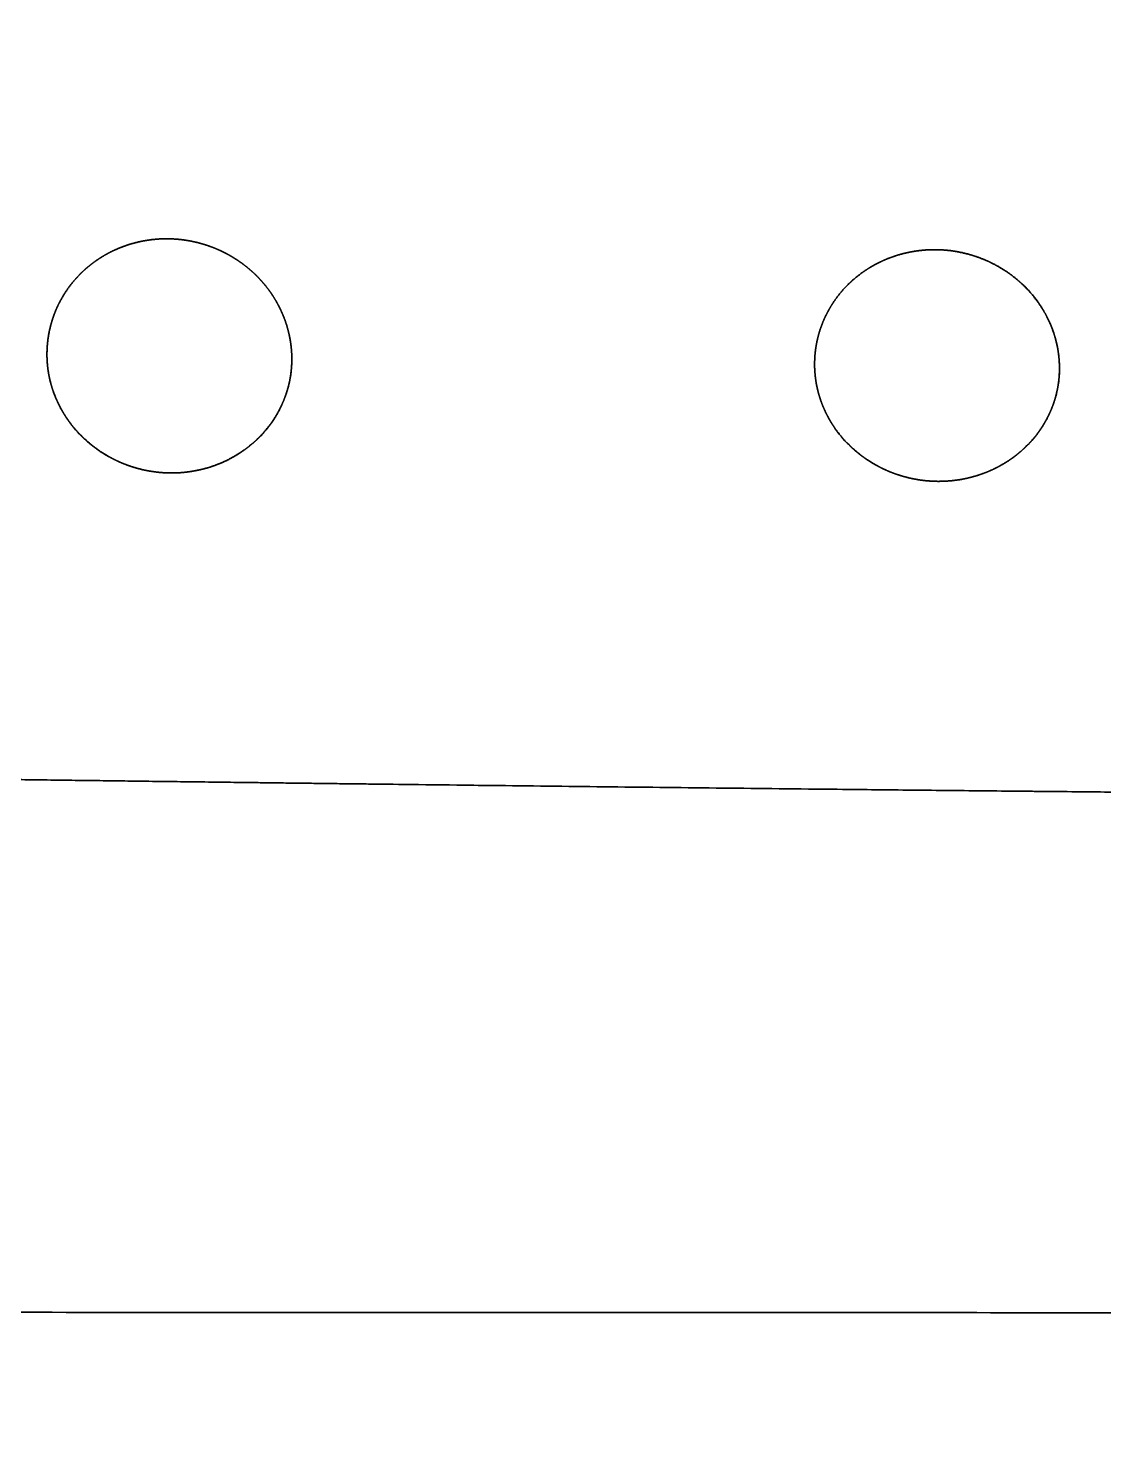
# Model space of a CAD drawing. Header units: millimetres. Extents: x 0 to 2809, y -1128 to 717.
# Drawn here: x 227.5 to 390.1, y 372.1 to 584 of the extents above; entities that cross this region are included whole.
import ezdxf

# ---------------------------------------------------------------- set-up
doc = ezdxf.new("R2010")
doc.units = ezdxf.units.MM
doc.layers.add('Blocks', color=7, linetype='Continuous')
doc.layers.add('Blocks$Inner', color=7, linetype='Continuous', lineweight=25, true_color=0x007f00)
doc.layers.add('Blocks$Outline', color=7, linetype='Continuous', lineweight=35, true_color=0xff3f3f)

# ---------------------------------------------------------------- blocks, each defined once
blk = doc.blocks.new('Balcony Lounge Bench w Arm Front')
at = {"layer": 'Blocks$Inner'}
for points, weights, knots in [([(230.4, 534.72), (230.4, 535.2), (230.42, 535.69), (230.46, 536.17), (230.49, 536.46), (230.52, 536.76), (230.56, 537.05), (230.6, 537.34), (230.64, 537.63), (230.7, 537.91), (230.92, 539.06), (231.25, 540.17), (231.69, 541.25), (231.8, 541.52), (231.92, 541.79), (232.05, 542.05), (232.17, 542.32), (232.31, 542.58), (232.45, 542.84), (232.72, 543.35), (233.03, 543.85), (233.35, 544.33), (234.01, 545.3), (234.76, 546.19), (235.6, 547.02), (236.03, 547.44), (236.47, 547.83), (236.93, 548.19), (237.39, 548.56), (237.87, 548.9), (238.37, 549.22), (238.86, 549.54), (239.37, 549.84), (239.9, 550.11), (240.43, 550.38), (240.98, 550.63), (241.54, 550.85), (242.65, 551.29), (243.8, 551.62), (244.98, 551.84), (245.57, 551.95), (246.17, 552.04), (246.77, 552.09), (247.38, 552.15), (247.98, 552.17), (248.59, 552.17)], [0.999999965932, 0.999999965929, 0.999999965924, 0.999999965915, 0.99999996591, 0.999999965904, 0.999999965897, 0.99999996589, 0.999999965882, 0.999999965873, 0.999999965836, 0.999999965782, 0.99999996571, 0.999999965691, 0.999999965672, 0.999999965652, 0.999999965631, 0.99999996561, 0.999999965587, 0.999999965542, 0.999999965493, 0.999999965439, 0.999999965332, 0.999999965208, 0.999999965067, 0.999999964996, 0.999999964922, 0.999999964845, 0.999999964767, 0.999999964687, 0.999999964603, 0.99999996452, 0.999999964433, 0.999999964344, 0.999999964254, 0.999999964161, 0.999999964067, 0.999999963879, 0.999999963685, 0.999999963488, 0.99999996339, 0.99999996329, 0.99999996319, 0.99999997546, 0.999999987729, 1], [189.656915, 189.656915, 189.656915, 189.656915, 191.165478, 191.165478, 191.165478, 192.081142, 192.081142, 192.081142, 192.991683, 192.991683, 192.991683, 196.622263, 196.622263, 196.622263, 197.535297, 197.535297, 197.535297, 198.451071, 198.451071, 198.451071, 200.268808, 200.268808, 200.268808, 203.909967, 203.909967, 203.909967, 205.736813, 205.736813, 205.736813, 207.550682, 207.550682, 207.550682, 209.368956, 209.368956, 209.368956, 211.201161, 211.201161, 211.201161, 214.838665, 214.838665, 214.838665, 216.667304, 216.667304, 216.667304, 218.499354, 218.499354, 218.499354, 218.499354]), ([(248.59, 552.17), (248.77, 552.17), (248.95, 552.16), (249.12, 552.16), (249.55, 552.14), (249.98, 552.11), (250.41, 552.07), (251.02, 552.01), (251.62, 551.92), (252.22, 551.8), (253.41, 551.57), (254.56, 551.22), (255.69, 550.77), (256.26, 550.54), (256.81, 550.29), (257.35, 550.01), (257.89, 549.73), (258.42, 549.43), (258.92, 549.1), (259.43, 548.78), (259.92, 548.43), (260.39, 548.06), (260.87, 547.69), (261.32, 547.29), (261.76, 546.88), (262.64, 546.04), (263.42, 545.14), (264.11, 544.17), (264.45, 543.69), (264.77, 543.19), (265.07, 542.67), (265.36, 542.15), (265.63, 541.62), (265.87, 541.08), (266.36, 540), (266.73, 538.89), (266.98, 537.75), (267.05, 537.46), (267.1, 537.18), (267.15, 536.89), (267.2, 536.6), (267.24, 536.31), (267.28, 536.01), (267.35, 535.43), (267.39, 534.85), (267.4, 534.27), (267.4, 534.17), (267.4, 534.07), (267.4, 533.98)], [1, 1, 1, 1, 0.999999991736, 0.999999983473, 0.99999997521, 0.999999975147, 0.999999975085, 0.999999975025, 0.999999974905, 0.999999974792, 0.999999974688, 0.999999974636, 0.999999974587, 0.99999997454, 0.999999974494, 0.99999997445, 0.99999997441, 0.99999997437, 0.999999974333, 0.9999999743, 0.999999974266, 0.999999974236, 0.999999974209, 0.999999974155, 0.999999974116, 0.999999974092, 0.99999997408, 0.999999974072, 0.999999974067, 0.999999974062, 0.999999974061, 0.999999974063, 0.999999974067, 0.999999974085, 0.999999974115, 0.999999974123, 0.999999974131, 0.99999997414, 0.999999974149, 0.999999974159, 0.99999997417, 0.999999974191, 0.999999974214, 0.99999997424, 0.999999974244, 0.999999974249, 0.999999974253], [87.789641, 87.789641, 87.789641, 87.789641, 88.569659, 88.569659, 88.569659, 90.459526, 90.459526, 90.459526, 93.124723, 93.124723, 93.124723, 98.424745, 98.424745, 98.424745, 101.093812, 101.093812, 101.093812, 103.742205, 103.742205, 103.742205, 106.383946, 106.383946, 106.383946, 109.044612, 109.044612, 109.044612, 114.348429, 114.348429, 114.348429, 116.996275, 116.996275, 116.996275, 119.661792, 119.661792, 119.661792, 124.952969, 124.952969, 124.952969, 126.280133, 126.280133, 126.280133, 127.61497, 127.61497, 127.61497, 130.268177, 130.268177, 130.268177, 130.709713, 130.709713, 130.709713, 130.709713]), ([(346.4, 533.21), (346.4, 533.7), (346.42, 534.19), (346.46, 534.68), (346.49, 534.97), (346.52, 535.26), (346.56, 535.55), (346.6, 535.83), (346.65, 536.12), (346.7, 536.4), (346.92, 537.53), (347.26, 538.63), (347.7, 539.7), (347.93, 540.23), (348.18, 540.76), (348.46, 541.27), (348.74, 541.78), (349.04, 542.28), (349.37, 542.75), (350.02, 543.71), (350.77, 544.59), (351.62, 545.41), (352.47, 546.23), (353.39, 546.96), (354.38, 547.59), (354.88, 547.91), (355.39, 548.2), (355.92, 548.47), (356.45, 548.74), (357, 548.99), (357.56, 549.21), (358.67, 549.65), (359.82, 549.97), (361, 550.19), (361.59, 550.3), (362.19, 550.39), (362.79, 550.44), (363.4, 550.5), (364.01, 550.52), (364.61, 550.52)], [0.999999881152, 0.999999881031, 0.999999880902, 0.999999880762, 0.999999880679, 0.999999880593, 0.999999880504, 0.999999880416, 0.999999880324, 0.999999880229, 0.999999879851, 0.999999879425, 0.999999878945, 0.999999878705, 0.99999987845, 0.999999878185, 0.999999877921, 0.999999877646, 0.999999877361, 0.999999876792, 0.999999876182, 0.99999987553, 0.999999874878, 0.999999874204, 0.999999873513, 0.999999873168, 0.999999872818, 0.999999872465, 0.999999872111, 0.999999871753, 0.999999871399, 0.999999870691, 0.999999869994, 0.999999869318, 0.999999868979, 0.999999868645, 0.999999868319, 0.999999912201, 0.999999956095, 1], [176.539664, 176.539664, 176.539664, 176.539664, 178.084922, 178.084922, 178.084922, 179.001424, 179.001424, 179.001424, 179.912715, 179.912715, 179.912715, 183.547699, 183.547699, 183.547699, 185.379465, 185.379465, 185.379465, 187.199229, 187.199229, 187.199229, 190.84503, 190.84503, 190.84503, 194.493345, 194.493345, 194.493345, 196.313007, 196.313007, 196.313007, 198.146227, 198.146227, 198.146227, 201.784474, 201.784474, 201.784474, 203.612968, 203.612968, 203.612968, 205.444571, 205.444571, 205.444571, 205.444571])]:
    blk.add_rational_spline(points, weights, degree=3, knots=knots, dxfattribs=at)
for points, knots in [([(364.61, 550.52), (364.77, 550.52), (364.92, 550.52), (365.08, 550.51), (365.53, 550.5), (365.98, 550.47), (367.05, 550.37), (367.65, 550.28), (369.43, 549.93), (370.59, 549.59), (372.28, 548.92), (372.84, 548.67), (373.92, 548.12), (374.44, 547.82), (375.46, 547.18), (375.95, 546.84), (376.89, 546.11), (377.35, 545.71), (378.67, 544.48), (379.44, 543.58), (380.47, 542.15), (380.79, 541.66), (381.23, 540.89), (381.37, 540.63), (381.64, 540.1), (381.77, 539.84), (382.37, 538.51), (382.74, 537.41), (383.05, 536), (383.11, 535.71), (383.21, 535.14), (383.25, 534.85), (383.35, 533.99), (383.39, 533.41), (383.4, 532.76), (383.4, 532.67), (383.4, 532.59)], [88.016302, 88.016302, 88.016302, 88.016302, 88.479925, 88.479925, 88.479925, 89.839497, 89.839497, 91.661139, 91.661139, 95.304423, 95.304423, 97.126065, 97.126065, 98.947707, 98.947707, 100.769349, 100.769349, 102.590991, 102.590991, 106.234275, 106.234275, 108.055917, 108.055917, 108.966738, 108.966738, 109.877559, 109.877559, 113.520843, 113.520843, 114.431664, 114.431664, 115.342485, 115.342485, 117.164127, 117.164127, 117.42827, 117.42827, 117.42827, 117.42827]), ([(249.31, 516.79), (248.08, 516.79), (246.86, 516.9), (245.64, 517.13), (245.04, 517.24), (244.44, 517.38), (243.85, 517.55), (243.26, 517.72), (242.67, 517.92), (242.09, 518.15), (240.95, 518.6), (239.87, 519.15), (238.84, 519.8), (238.58, 519.96), (238.33, 520.13), (238.08, 520.31), (237.83, 520.48), (237.58, 520.67), (237.34, 520.85), (236.87, 521.22), (236.41, 521.62), (235.97, 522.03), (235.1, 522.86), (234.32, 523.75), (233.64, 524.72), (233.46, 524.96), (233.3, 525.21), (233.14, 525.46), (232.98, 525.7), (232.83, 525.96), (232.68, 526.21), (232.39, 526.72), (232.13, 527.24), (231.89, 527.77), (231.66, 528.3), (231.45, 528.83), (231.27, 529.38), (231.17, 529.65), (231.09, 529.93), (231.01, 530.21), (230.94, 530.49), (230.87, 530.77), (230.8, 531.05), (230.55, 532.17), (230.42, 533.29), (230.4, 534.43), (230.4, 534.53), (230.4, 534.62), (230.4, 534.72)], [159.869581, 159.869581, 159.869581, 159.869581, 163.570365, 163.570365, 163.570365, 165.416267, 165.416267, 165.416267, 167.274708, 167.274708, 167.274708, 170.960604, 170.960604, 170.960604, 171.883527, 171.883527, 171.883527, 172.811678, 172.811678, 172.811678, 174.657171, 174.657171, 174.657171, 178.333528, 178.333528, 178.333528, 179.259261, 179.259261, 179.259261, 180.180883, 180.180883, 180.180883, 182.011919, 182.011919, 182.011919, 183.84087, 183.84087, 183.84087, 184.759883, 184.759883, 184.759883, 185.683361, 185.683361, 185.683361, 189.344879, 189.344879, 189.344879, 189.656915, 189.656915, 189.656915, 189.656915]), ([(267.4, 533.98), (267.4, 532.95), (267.3, 531.93), (267.11, 530.92), (267.06, 530.64), (267, 530.36), (266.93, 530.09), (266.86, 529.81), (266.79, 529.54), (266.71, 529.27), (266.55, 528.73), (266.36, 528.21), (266.15, 527.69), (265.93, 527.17), (265.69, 526.66), (265.43, 526.16), (265.29, 525.91), (265.15, 525.66), (265, 525.42), (264.86, 525.17), (264.7, 524.93), (264.54, 524.69), (263.9, 523.75), (263.17, 522.87), (262.34, 522.05), (261.93, 521.64), (261.49, 521.26), (261.03, 520.89), (260.8, 520.7), (260.57, 520.52), (260.33, 520.35), (260.09, 520.18), (259.85, 520.01), (259.6, 519.85), (258.61, 519.2), (257.56, 518.65), (256.45, 518.19), (255.89, 517.97), (255.31, 517.76), (254.73, 517.59), (254.15, 517.42), (253.56, 517.27), (252.96, 517.16), (251.76, 516.92), (250.55, 516.8), (249.31, 516.79)], [130.709713, 130.709713, 130.709713, 130.709713, 134.067387, 134.067387, 134.067387, 134.99085, 134.99085, 134.99085, 135.909784, 135.909784, 135.909784, 137.738185, 137.738185, 137.738185, 139.568251, 139.568251, 139.568251, 140.489266, 140.489266, 140.489266, 141.41436, 141.41436, 141.41436, 145.087871, 145.087871, 145.087871, 146.932073, 146.932073, 146.932073, 147.859618, 147.859618, 147.859618, 148.781992, 148.781992, 148.781992, 152.465944, 152.465944, 152.465944, 154.32373, 154.32373, 154.32373, 156.169183, 156.169183, 156.169183, 159.869581, 159.869581, 159.869581, 159.869581]), ([(365.27, 515.53), (364.04, 515.52), (362.81, 515.63), (361.59, 515.86), (360.98, 515.97), (360.38, 516.11), (359.79, 516.28), (359.2, 516.45), (358.61, 516.65), (358.03, 516.87), (356.89, 517.32), (355.81, 517.86), (354.78, 518.51), (354.52, 518.67), (354.27, 518.84), (354.02, 519.01), (353.77, 519.19), (353.53, 519.37), (353.29, 519.55), (352.81, 519.92), (352.35, 520.31), (351.92, 520.72), (351.05, 521.54), (350.28, 522.42), (349.6, 523.38), (349.43, 523.62), (349.26, 523.86), (349.1, 524.11), (348.94, 524.35), (348.79, 524.6), (348.65, 524.85), (348.36, 525.36), (348.1, 525.87), (347.87, 526.39), (347.63, 526.91), (347.43, 527.44), (347.25, 527.98), (347.16, 528.25), (347.08, 528.52), (347, 528.8), (346.92, 529.07), (346.86, 529.35), (346.79, 529.63), (346.55, 530.73), (346.42, 531.84), (346.4, 532.95), (346.4, 533.04), (346.4, 533.12), (346.4, 533.21)], [146.725608, 146.725608, 146.725608, 146.725608, 150.436372, 150.436372, 150.436372, 152.286772, 152.286772, 152.286772, 154.149394, 154.149394, 154.149394, 157.842816, 157.842816, 157.842816, 158.767557, 158.767557, 158.767557, 159.697468, 159.697468, 159.697468, 161.545999, 161.545999, 161.545999, 165.228918, 165.228918, 165.228918, 166.156295, 166.156295, 166.156295, 167.079314, 167.079314, 167.079314, 168.913479, 168.913479, 168.913479, 170.746098, 170.746098, 170.746098, 171.667183, 171.667183, 171.667183, 172.592545, 172.592545, 172.592545, 176.261911, 176.261911, 176.261911, 176.539664, 176.539664, 176.539664, 176.539664]), ([(383.4, 532.59), (383.4, 531.56), (383.3, 530.55), (383.11, 529.54), (383.05, 529.27), (382.99, 528.99), (382.93, 528.72), (382.86, 528.45), (382.79, 528.19), (382.71, 527.92), (382.55, 527.39), (382.36, 526.87), (382.15, 526.36), (381.93, 525.84), (381.69, 525.34), (381.42, 524.85), (381.29, 524.6), (381.15, 524.35), (381, 524.11), (380.85, 523.87), (380.7, 523.63), (380.54, 523.39), (379.9, 522.46), (379.17, 521.58), (378.34, 520.77), (377.93, 520.37), (377.49, 519.98), (377.03, 519.62), (376.8, 519.43), (376.57, 519.25), (376.33, 519.08), (376.09, 518.91), (375.84, 518.74), (375.6, 518.58), (374.6, 517.93), (373.55, 517.38), (372.43, 516.93), (371.87, 516.71), (371.29, 516.5), (370.71, 516.33), (370.13, 516.16), (369.53, 516.01), (368.93, 515.89), (367.73, 515.66), (366.51, 515.54), (365.27, 515.53)], [117.42827, 117.42827, 117.42827, 117.42827, 120.836375, 120.836375, 120.836375, 121.762802, 121.762802, 121.762802, 122.684519, 122.684519, 122.684519, 124.518914, 124.518914, 124.518914, 126.355483, 126.355483, 126.355483, 127.279923, 127.279923, 127.279923, 128.208234, 128.208234, 128.208234, 131.894635, 131.894635, 131.894635, 133.745591, 133.745591, 133.745591, 134.676404, 134.676404, 134.676404, 135.601987, 135.601987, 135.601987, 139.298696, 139.298696, 139.298696, 141.162698, 141.162698, 141.162698, 143.01406, 143.01406, 143.01406, 146.725608, 146.725608, 146.725608, 146.725608]), ([(696.01, 466.64), (690.38, 466.66), (684.75, 466.67), (667.85, 466.73), (656.59, 466.78), (622.81, 466.92), (600.29, 467.03), (532.73, 467.41), (487.69, 467.74), (397.62, 468.51), (352.6, 468.96), (285.07, 469.73), (262.57, 470.01), (228.81, 470.44), (217.56, 470.59), (200.68, 470.81), (195.06, 470.89), (189.44, 470.97)], [1081.175431, 1081.175431, 1081.175431, 1081.175431, 1098.066752, 1098.066752, 1131.849393, 1131.849393, 1199.414676, 1199.414676, 1334.545242, 1334.545242, 1469.675808, 1469.675808, 1537.241091, 1537.241091, 1571.023733, 1571.023733, 1587.915054, 1587.915054, 1587.915054, 1587.915054]), ([(712.85, 389.91), (690.62, 389.91), (668.39, 389.91), (646.16, 389.91), (640.6, 389.91), (635.04, 389.91), (629.48, 389.91), (623.92, 389.91), (618.36, 389.91), (612.8, 389.91), (601.68, 389.92), (590.56, 389.92), (579.44, 389.92), (568.32, 389.92), (557.2, 389.92), (546.08, 389.92), (534.96, 389.92), (523.84, 389.93), (512.72, 389.93), (490.47, 389.93), (468.23, 389.94), (445.98, 389.94), (423.74, 389.95), (401.5, 389.95), (379.25, 389.96), (357.01, 389.97), (334.77, 389.97), (312.53, 389.98), (301.41, 389.99), (290.29, 389.99), (279.17, 389.99), (268.05, 390), (256.93, 390), (245.81, 390.01), (234.68, 390.01), (223.56, 390.02), (212.44, 390.02), (211.05, 390.02), (209.66, 390.02), (208.27, 390.02), (207.57, 390.02), (206.88, 390.03), (206.18, 390.03), (205.83, 390.03), (205.49, 390.03), (205.14, 390.03)], [-533.846776, -533.846776, -533.846776, -533.846776, -467.157826, -467.157826, -467.157826, -450.475122, -450.475122, -450.475122, -433.793165, -433.793165, -433.793165, -400.430495, -400.430495, -400.430495, -367.067315, -367.067315, -367.067315, -333.701541, -333.701541, -333.701541, -266.965133, -266.965133, -266.965133, -200.230717, -200.230717, -200.230717, -133.504218, -133.504218, -133.504218, -100.140955, -100.140955, -100.140955, -66.775388, -66.775388, -66.775388, -33.406385, -33.406385, -33.406385, -29.234963, -29.234963, -29.234963, -27.149225, -27.149225, -27.149225, -26.10635, -26.10635, -26.10635, -26.10635])]:
    blk.add_open_spline(points, degree=3, knots=knots, dxfattribs=at)
at = {"layer": 'Blocks$Outline'}
for points, knots in [([(1274.24, 546.65), (1273.58, 600.72), (1272.92, 654.78), (1272.26, 708.84), (1272.25, 709.11), (1272.25, 709.64), (1272.24, 710.43), (1272.23, 711.19), (1272.22, 711.92), (1272.21, 712.62), (1272.21, 713.29), (1272.2, 713.92), (1272.19, 714.5), (1272.19, 715.04), (1272.18, 715.53), (1272.17, 715.97), (1272.17, 716.36), (1272.17, 716.69), (1272.16, 716.97), (1272.16, 717.18), (1272.16, 717.34), (1272.16, 717.41), (1272.15, 717.45), (1266.31, 717.47), (1260.47, 717.46), (1254.63, 717.46), (1251.62, 717.45), (1248.82, 717.46), (1245.81, 717.44), (1242.84, 717.41), (1239.84, 717.37), (1236.89, 717.29), (1225.27, 716.98), (1213.64, 716.66), (1202.01, 716.35), (1178.78, 715.74), (1155.54, 715.12), (1132.3, 714.54), (1113.22, 714.05), (1093.65, 713.57), (1073.59, 713.1), (1046.38, 712.47), (1019.73, 711.89), (993.65, 711.38), (993.33, 711.38), (993.01, 711.37), (992.69, 711.36), (972.63, 710.98), (952.46, 710.62), (932.18, 710.31), (917.29, 710.08), (902.62, 709.87), (888.16, 709.69), (874.18, 709.52), (860.58, 709.38), (847.35, 709.25), (847.2, 709.25), (847.04, 709.25), (846.89, 709.25), (823.14, 709.03), (799.18, 708.86), (775.42, 708.76), (754.62, 708.67), (733.65, 708.62), (712.85, 708.62), (692.05, 708.62), (671.08, 708.67), (650.28, 708.76), (626.52, 708.86), (602.56, 709.03), (578.81, 709.25), (578.66, 709.25), (578.5, 709.25), (578.35, 709.25), (565.12, 709.38), (551.52, 709.52), (537.54, 709.69), (523.08, 709.87), (508.4, 710.08), (493.52, 710.31), (473.24, 710.62), (453.07, 710.98), (433.01, 711.36), (432.69, 711.37), (432.37, 711.38), (432.05, 711.38), (405.96, 711.89), (379.32, 712.47), (352.11, 713.1), (332.05, 713.57), (312.48, 714.05), (293.4, 714.54), (270.15, 715.12), (246.92, 715.74), (223.69, 716.35), (212.05, 716.66), (200.43, 716.98), (188.81, 717.29), (185.86, 717.37), (182.86, 717.41), (179.89, 717.44), (176.88, 717.46), (174.08, 717.45), (171.07, 717.46), (165.23, 717.46), (159.39, 717.47), (153.55, 717.45), (153.54, 717.41), (153.54, 717.34), (153.54, 717.18), (153.54, 716.97), (153.53, 716.69), (153.53, 716.36), (153.52, 715.97), (153.52, 715.53), (153.51, 715.04), (153.51, 714.5), (153.5, 713.92), (153.49, 713.29), (153.49, 712.62), (153.48, 711.92), (153.47, 711.19), (153.46, 710.43), (153.45, 709.64), (153.45, 709.11), (153.44, 708.84), (152.78, 654.78), (152.12, 600.72), (151.46, 546.65)], [489.143587, 489.143587, 489.143587, 489.143587, 656.537879, 656.537879, 656.537879, 657.537879, 658.537879, 659.537879, 660.537879, 661.537879, 662.537879, 663.537879, 664.537879, 665.537879, 666.537879, 667.537879, 668.537879, 669.537879, 670.537879, 671.537879, 672.537879, 673.537879, 673.537879, 673.537879, 691.061653, 691.061653, 691.061653, 699.88233, 699.88233, 699.88233, 708.827927, 708.827927, 708.827927, 743.8934, 743.8934, 743.8934, 813.969277, 813.969277, 813.969277, 872.939275, 872.939275, 872.939275, 953.152706, 953.152706, 953.152706, 954.118285, 954.118285, 954.118285, 1014.774209, 1014.774209, 1014.774209, 1058.87819, 1058.87819, 1058.87819, 1099.736774, 1099.736774, 1099.736774, 1100.202371, 1100.202371, 1100.202371, 1171.701614, 1171.701614, 1171.701614, 1234.280905, 1234.280905, 1234.280905, 1296.860196, 1296.860196, 1296.860196, 1368.359439, 1368.359439, 1368.359439, 1368.825036, 1368.825036, 1368.825036, 1409.68362, 1409.68362, 1409.68362, 1453.787601, 1453.787601, 1453.787601, 1514.443526, 1514.443526, 1514.443526, 1515.409104, 1515.409104, 1515.409104, 1595.622535, 1595.622535, 1595.622535, 1654.592533, 1654.592533, 1654.592533, 1724.66841, 1724.66841, 1724.66841, 1759.733883, 1759.733883, 1759.733883, 1768.67948, 1768.67948, 1768.67948, 1777.500157, 1777.500157, 1777.500157, 1795.023931, 1795.023931, 1795.023931, 1796.023931, 1797.023931, 1798.023931, 1799.023931, 1800.023931, 1801.023931, 1802.023931, 1803.023931, 1804.023931, 1805.023931, 1806.023931, 1807.023931, 1808.023931, 1809.023931, 1810.023931, 1811.023931, 1812.023931, 1812.023931, 1812.023931, 1979.418223, 1979.418223, 1979.418223, 1979.418223]), ([(1246.63, 390.03), (1241.07, 390.03), (1235.51, 390.03), (1229.95, 390.03), (1228.56, 390.03), (1227.17, 390.03), (1225.78, 390.03), (1225.6, 390.03), (1225.43, 390.03), (1225.25, 390.03), (1225.08, 390.03), (1224.91, 390.03), (1224.73, 390.03), (1224.38, 390.03), (1224.04, 390.03), (1223.69, 390.03), (1222.99, 390.03), (1222.3, 390.03), (1221.6, 390.03), (1221.43, 390.03), (1221.26, 390.03), (1221.08, 390.03), (1220.91, 390.03), (1220.73, 390.03), (1220.56, 390.03), (1220.21, 390.03), (1219.87, 390.03), (1219.52, 390.03), (1218.82, 390.03), (1218.13, 390.02), (1217.43, 390.02), (1216.04, 390.02), (1214.65, 390.02), (1213.26, 390.02), (1202.14, 390.02), (1191.02, 390.01), (1179.89, 390.01), (1168.77, 390), (1157.65, 390), (1146.53, 389.99), (1135.41, 389.99), (1124.29, 389.99), (1113.17, 389.98), (1090.93, 389.97), (1068.69, 389.97), (1046.45, 389.96), (1024.2, 389.95), (1001.96, 389.95), (979.72, 389.94), (957.47, 389.94), (935.23, 389.93), (912.98, 389.93), (901.86, 389.93), (890.74, 389.92), (879.62, 389.92), (868.5, 389.92), (857.38, 389.92), (846.26, 389.92), (835.14, 389.92), (824.02, 389.92), (812.9, 389.91), (807.34, 389.91), (801.78, 389.91), (796.22, 389.91), (790.66, 389.91), (785.1, 389.91), (779.53, 389.91), (757.31, 389.91), (735.08, 389.91), (712.85, 389.91), (690.62, 389.91), (668.39, 389.91), (646.16, 389.91), (640.6, 389.91), (635.04, 389.91), (629.48, 389.91), (623.92, 389.91), (618.36, 389.91), (612.8, 389.91), (601.68, 389.92), (590.56, 389.92), (579.44, 389.92), (568.32, 389.92), (557.2, 389.92), (546.08, 389.92), (534.96, 389.92), (523.84, 389.93), (512.72, 389.93), (490.47, 389.93), (468.23, 389.94), (445.98, 389.94), (423.74, 389.95), (401.5, 389.95), (379.25, 389.96), (357.01, 389.97), (334.77, 389.97), (312.53, 389.98), (301.41, 389.99), (290.29, 389.99), (279.17, 389.99), (268.05, 390), (256.93, 390), (245.81, 390.01), (234.68, 390.01), (223.56, 390.02), (212.44, 390.02), (211.05, 390.02), (209.66, 390.02), (208.27, 390.02), (207.57, 390.02), (206.88, 390.03), (206.18, 390.03), (205.83, 390.03), (205.49, 390.03), (205.14, 390.03), (204.96, 390.03), (204.79, 390.03), (204.62, 390.03), (204.44, 390.03), (204.27, 390.03), (204.1, 390.03), (203.4, 390.03), (202.7, 390.03), (202.01, 390.03), (201.66, 390.03), (201.31, 390.03), (200.97, 390.03), (200.79, 390.03), (200.62, 390.03), (200.45, 390.03), (200.27, 390.03), (200.1, 390.03), (199.92, 390.03), (198.53, 390.03), (197.14, 390.03), (195.75, 390.03), (190.19, 390.03), (184.63, 390.03), (179.07, 390.03)], [-1067.6582, -1067.6582, -1067.6582, -1067.6582, -1050.972991, -1050.972991, -1050.972991, -1046.801689, -1046.801689, -1046.801689, -1046.280276, -1046.280276, -1046.280276, -1045.758808, -1045.758808, -1045.758808, -1044.715897, -1044.715897, -1044.715897, -1042.63014, -1042.63014, -1042.63014, -1042.10868, -1042.10868, -1042.10868, -1041.587203, -1041.587203, -1041.587203, -1040.544327, -1040.544327, -1040.544327, -1038.45859, -1038.45859, -1038.45859, -1034.287168, -1034.287168, -1034.287168, -1000.918164, -1000.918164, -1000.918164, -967.552598, -967.552598, -967.552598, -934.189335, -934.189335, -934.189335, -867.462836, -867.462836, -867.462836, -800.72842, -800.72842, -800.72842, -733.992012, -733.992012, -733.992012, -700.626238, -700.626238, -700.626238, -667.263057, -667.263057, -667.263057, -633.900388, -633.900388, -633.900388, -617.218431, -617.218431, -617.218431, -600.535727, -600.535727, -600.535727, -533.846776, -533.846776, -533.846776, -467.157826, -467.157826, -467.157826, -450.475122, -450.475122, -450.475122, -433.793165, -433.793165, -433.793165, -400.430495, -400.430495, -400.430495, -367.067315, -367.067315, -367.067315, -333.701541, -333.701541, -333.701541, -266.965133, -266.965133, -266.965133, -200.230717, -200.230717, -200.230717, -133.504218, -133.504218, -133.504218, -100.140955, -100.140955, -100.140955, -66.775388, -66.775388, -66.775388, -33.406385, -33.406385, -33.406385, -29.234963, -29.234963, -29.234963, -27.149225, -27.149225, -27.149225, -26.10635, -26.10635, -26.10635, -25.584873, -25.584873, -25.584873, -25.063413, -25.063413, -25.063413, -22.977656, -22.977656, -22.977656, -21.934745, -21.934745, -21.934745, -21.413277, -21.413277, -21.413277, -20.891864, -20.891864, -20.891864, -16.720562, -16.720562, -16.720562, -0.035353, -0.035353, -0.035353, -0.035353])]:
    blk.add_open_spline(points, degree=3, knots=knots, dxfattribs=at)
for points, weights, knots in [([(248.59, 552.17), (248.77, 552.17), (248.95, 552.16), (249.12, 552.16), (249.55, 552.14), (249.98, 552.11), (250.41, 552.07), (251.02, 552.01), (251.62, 551.92), (252.22, 551.8), (253.41, 551.57), (254.56, 551.22), (255.69, 550.77), (256.26, 550.54), (256.81, 550.29), (257.35, 550.01), (257.89, 549.73), (258.42, 549.43), (258.92, 549.1), (259.43, 548.78), (259.92, 548.43), (260.39, 548.06), (260.87, 547.69), (261.32, 547.29), (261.76, 546.88), (262.64, 546.04), (263.42, 545.14), (264.11, 544.17), (264.45, 543.69), (264.77, 543.19), (265.07, 542.67), (265.36, 542.15), (265.63, 541.62), (265.87, 541.08), (266.36, 540), (266.73, 538.89), (266.98, 537.75), (267.05, 537.46), (267.1, 537.18), (267.15, 536.89), (267.2, 536.6), (267.24, 536.31), (267.28, 536.01), (267.35, 535.43), (267.39, 534.85), (267.4, 534.27), (267.4, 534.17), (267.4, 534.07), (267.4, 533.98), (267.4, 532.95), (267.3, 531.93), (267.11, 530.92), (267.06, 530.64), (267, 530.36), (266.93, 530.09), (266.86, 529.81), (266.79, 529.54), (266.71, 529.27), (266.55, 528.73), (266.36, 528.21), (266.15, 527.69), (265.93, 527.17), (265.69, 526.66), (265.43, 526.16), (265.29, 525.91), (265.15, 525.66), (265, 525.42), (264.86, 525.17), (264.7, 524.93), (264.54, 524.69), (263.9, 523.75), (263.17, 522.87), (262.34, 522.05), (261.93, 521.64), (261.49, 521.26), (261.03, 520.89), (260.8, 520.7), (260.57, 520.52), (260.33, 520.35), (260.09, 520.18), (259.85, 520.01), (259.6, 519.85), (258.61, 519.2), (257.56, 518.65), (256.45, 518.19), (255.89, 517.97), (255.31, 517.76), (254.73, 517.59), (254.15, 517.42), (253.56, 517.27), (252.96, 517.16), (251.76, 516.92), (250.55, 516.8), (249.31, 516.79), (248.08, 516.79), (246.86, 516.9), (245.64, 517.13), (245.04, 517.24), (244.44, 517.38), (243.85, 517.55), (243.26, 517.72), (242.67, 517.92), (242.09, 518.15), (240.95, 518.6), (239.87, 519.15), (238.84, 519.8), (238.58, 519.96), (238.33, 520.13), (238.08, 520.31), (237.83, 520.48), (237.58, 520.67), (237.34, 520.85), (236.87, 521.22), (236.41, 521.62), (235.97, 522.03), (235.1, 522.86), (234.32, 523.75), (233.64, 524.72), (233.46, 524.96), (233.3, 525.21), (233.14, 525.46), (232.98, 525.7), (232.83, 525.96), (232.68, 526.21), (232.39, 526.72), (232.13, 527.24), (231.89, 527.77), (231.66, 528.3), (231.45, 528.83), (231.27, 529.38), (231.17, 529.65), (231.09, 529.93), (231.01, 530.21), (230.94, 530.49), (230.87, 530.77), (230.8, 531.05), (230.55, 532.17), (230.42, 533.29), (230.4, 534.43), (230.4, 534.53), (230.4, 534.62), (230.4, 534.72), (230.4, 535.2), (230.42, 535.69), (230.46, 536.17), (230.49, 536.46), (230.52, 536.76), (230.56, 537.05), (230.6, 537.34), (230.64, 537.63), (230.7, 537.91), (230.92, 539.06), (231.25, 540.17), (231.69, 541.25), (231.8, 541.52), (231.92, 541.79), (232.05, 542.05), (232.17, 542.32), (232.31, 542.58), (232.45, 542.84), (232.72, 543.35), (233.03, 543.85), (233.35, 544.33), (234.01, 545.3), (234.76, 546.19), (235.6, 547.02), (236.03, 547.44), (236.47, 547.83), (236.93, 548.19), (237.39, 548.56), (237.87, 548.9), (238.37, 549.22), (238.86, 549.54), (239.37, 549.84), (239.9, 550.11), (240.43, 550.38), (240.98, 550.63), (241.54, 550.85), (242.65, 551.29), (243.8, 551.62), (244.98, 551.84), (245.57, 551.95), (246.17, 552.04), (246.77, 552.09), (247.38, 552.15), (247.98, 552.17), (248.59, 552.17)], [0.999999991679, 0.999999991679, 0.999999991679, 0.999999991679, 0.999999983415, 0.999999975152, 0.999999966889, 0.999999966825, 0.999999966763, 0.999999966703, 0.999999966583, 0.999999966471, 0.999999966367, 0.999999966315, 0.999999966265, 0.999999966219, 0.999999966172, 0.999999966129, 0.999999966089, 0.999999966049, 0.999999966012, 0.999999965978, 0.999999965945, 0.999999965914, 0.999999965887, 0.999999965834, 0.999999965795, 0.999999965771, 0.999999965759, 0.99999996575, 0.999999965745, 0.999999965741, 0.999999965739, 0.999999965741, 0.999999965746, 0.999999965764, 0.999999965794, 0.999999965802, 0.99999996581, 0.999999965819, 0.999999965828, 0.999999965838, 0.999999965848, 0.999999965869, 0.999999965893, 0.999999965919, 0.999999965923, 0.999999965927, 0.999999965932, 0.999999965932, 0.999999965932, 0.999999965932, 0.999999965932, 0.999999965932, 0.999999965932, 0.999999965932, 0.999999965932, 0.999999965932, 0.999999965932, 0.999999965932, 0.999999965932, 0.999999965932, 0.999999965932, 0.999999965932, 0.999999965932, 0.999999965932, 0.999999965932, 0.999999965932, 0.999999965932, 0.999999965932, 0.999999965932, 0.999999965932, 0.999999965932, 0.999999965932, 0.999999965932, 0.999999965932, 0.999999965932, 0.999999965932, 0.999999965932, 0.999999965932, 0.999999965932, 0.999999965932, 0.999999965932, 0.999999965932, 0.999999965932, 0.999999965932, 0.999999965932, 0.999999965932, 0.999999965932, 0.999999965932, 0.999999965932, 0.999999965932, 0.999999965932, 0.999999965932, 0.999999965932, 0.999999965932, 0.999999965932, 0.999999965932, 0.999999965932, 0.999999965932, 0.999999965932, 0.999999965932, 0.999999965932, 0.999999965932, 0.999999965932, 0.999999965932, 0.999999965932, 0.999999965932, 0.999999965932, 0.999999965932, 0.999999965932, 0.999999965932, 0.999999965932, 0.999999965932, 0.999999965932, 0.999999965932, 0.999999965932, 0.999999965932, 0.999999965932, 0.999999965932, 0.999999965932, 0.999999965932, 0.999999965932, 0.999999965932, 0.999999965932, 0.999999965932, 0.999999965932, 0.999999965932, 0.999999965932, 0.999999965932, 0.999999965932, 0.999999965932, 0.999999965932, 0.999999965932, 0.999999965932, 0.999999965932, 0.999999965932, 0.999999965932, 0.999999965932, 0.999999965932, 0.999999965932, 0.999999965932, 0.999999965929, 0.999999965924, 0.999999965915, 0.99999996591, 0.999999965904, 0.999999965897, 0.99999996589, 0.999999965882, 0.999999965873, 0.999999965836, 0.999999965782, 0.99999996571, 0.999999965691, 0.999999965672, 0.999999965652, 0.999999965631, 0.99999996561, 0.999999965587, 0.999999965542, 0.999999965493, 0.999999965439, 0.999999965332, 0.999999965208, 0.999999965067, 0.999999964996, 0.999999964922, 0.999999964845, 0.999999964767, 0.999999964687, 0.999999964603, 0.99999996452, 0.999999964433, 0.999999964344, 0.999999964254, 0.999999964161, 0.999999964067, 0.999999963879, 0.999999963685, 0.999999963488, 0.99999996339, 0.99999996329, 0.99999996319, 0.99999997546, 0.999999987729, 1], [87.789641, 87.789641, 87.789641, 87.789641, 88.569659, 88.569659, 88.569659, 90.459526, 90.459526, 90.459526, 93.124723, 93.124723, 93.124723, 98.424745, 98.424745, 98.424745, 101.093812, 101.093812, 101.093812, 103.742205, 103.742205, 103.742205, 106.383946, 106.383946, 106.383946, 109.044612, 109.044612, 109.044612, 114.348429, 114.348429, 114.348429, 116.996275, 116.996275, 116.996275, 119.661792, 119.661792, 119.661792, 124.952969, 124.952969, 124.952969, 126.280133, 126.280133, 126.280133, 127.61497, 127.61497, 127.61497, 130.268177, 130.268177, 130.268177, 130.709713, 130.709713, 130.709713, 134.067387, 134.067387, 134.067387, 134.99085, 134.99085, 134.99085, 135.909784, 135.909784, 135.909784, 137.738185, 137.738185, 137.738185, 139.568251, 139.568251, 139.568251, 140.489266, 140.489266, 140.489266, 141.41436, 141.41436, 141.41436, 145.087871, 145.087871, 145.087871, 146.932073, 146.932073, 146.932073, 147.859618, 147.859618, 147.859618, 148.781992, 148.781992, 148.781992, 152.465944, 152.465944, 152.465944, 154.32373, 154.32373, 154.32373, 156.169183, 156.169183, 156.169183, 159.869581, 159.869581, 159.869581, 163.570365, 163.570365, 163.570365, 165.416267, 165.416267, 165.416267, 167.274708, 167.274708, 167.274708, 170.960604, 170.960604, 170.960604, 171.883527, 171.883527, 171.883527, 172.811678, 172.811678, 172.811678, 174.657171, 174.657171, 174.657171, 178.333528, 178.333528, 178.333528, 179.259261, 179.259261, 179.259261, 180.180883, 180.180883, 180.180883, 182.011919, 182.011919, 182.011919, 183.84087, 183.84087, 183.84087, 184.759883, 184.759883, 184.759883, 185.683361, 185.683361, 185.683361, 189.344879, 189.344879, 189.344879, 189.656915, 189.656915, 189.656915, 191.165478, 191.165478, 191.165478, 192.081142, 192.081142, 192.081142, 192.991683, 192.991683, 192.991683, 196.622263, 196.622263, 196.622263, 197.535297, 197.535297, 197.535297, 198.451071, 198.451071, 198.451071, 200.268808, 200.268808, 200.268808, 203.909967, 203.909967, 203.909967, 205.736813, 205.736813, 205.736813, 207.550682, 207.550682, 207.550682, 209.368956, 209.368956, 209.368956, 211.201161, 211.201161, 211.201161, 214.838665, 214.838665, 214.838665, 216.667304, 216.667304, 216.667304, 218.499354, 218.499354, 218.499354, 218.499354]), ([(364.61, 550.52), (364.77, 550.52), (364.92, 550.52), (365.08, 550.51), (365.53, 550.5), (365.98, 550.47), (367.05, 550.37), (367.65, 550.28), (369.43, 549.93), (370.59, 549.59), (372.28, 548.92), (372.84, 548.67), (373.92, 548.12), (374.44, 547.82), (375.46, 547.18), (375.95, 546.84), (376.89, 546.11), (377.35, 545.71), (378.67, 544.48), (379.44, 543.58), (380.47, 542.15), (380.79, 541.66), (381.23, 540.89), (381.37, 540.63), (381.64, 540.1), (381.77, 539.84), (382.37, 538.51), (382.74, 537.41), (383.05, 536), (383.11, 535.71), (383.21, 535.14), (383.25, 534.85), (383.35, 533.99), (383.39, 533.41), (383.4, 532.76), (383.4, 532.67), (383.4, 532.59), (383.4, 531.56), (383.3, 530.55), (383.11, 529.54), (383.05, 529.27), (382.99, 528.99), (382.93, 528.72), (382.86, 528.45), (382.79, 528.19), (382.71, 527.92), (382.55, 527.39), (382.36, 526.87), (382.15, 526.36), (381.93, 525.84), (381.69, 525.34), (381.42, 524.85), (381.29, 524.6), (381.15, 524.35), (381, 524.11), (380.85, 523.87), (380.7, 523.63), (380.54, 523.39), (379.9, 522.46), (379.17, 521.58), (378.34, 520.77), (377.93, 520.37), (377.49, 519.98), (377.03, 519.62), (376.8, 519.43), (376.57, 519.25), (376.33, 519.08), (376.09, 518.91), (375.84, 518.74), (375.6, 518.58), (374.6, 517.93), (373.55, 517.38), (372.43, 516.93), (371.87, 516.71), (371.29, 516.5), (370.71, 516.33), (370.13, 516.16), (369.53, 516.01), (368.93, 515.89), (367.73, 515.66), (366.51, 515.54), (365.27, 515.53), (364.04, 515.52), (362.81, 515.63), (361.59, 515.86), (360.98, 515.97), (360.38, 516.11), (359.79, 516.28), (359.2, 516.45), (358.61, 516.65), (358.03, 516.87), (356.89, 517.32), (355.81, 517.86), (354.78, 518.51), (354.52, 518.67), (354.27, 518.84), (354.02, 519.01), (353.77, 519.19), (353.53, 519.37), (353.29, 519.55), (352.81, 519.92), (352.35, 520.31), (351.92, 520.72), (351.05, 521.54), (350.28, 522.42), (349.6, 523.38), (349.43, 523.62), (349.26, 523.86), (349.1, 524.11), (348.94, 524.35), (348.79, 524.6), (348.65, 524.85), (348.36, 525.36), (348.1, 525.87), (347.87, 526.39), (347.63, 526.91), (347.43, 527.44), (347.25, 527.98), (347.16, 528.25), (347.08, 528.52), (347, 528.8), (346.92, 529.07), (346.86, 529.35), (346.79, 529.63), (346.55, 530.73), (346.42, 531.84), (346.4, 532.95), (346.4, 533.04), (346.4, 533.12), (346.4, 533.21), (346.4, 533.7), (346.42, 534.19), (346.46, 534.68), (346.49, 534.97), (346.52, 535.26), (346.56, 535.55), (346.6, 535.83), (346.65, 536.12), (346.7, 536.4), (346.92, 537.53), (347.26, 538.63), (347.7, 539.7), (347.93, 540.23), (348.18, 540.76), (348.46, 541.27), (348.74, 541.78), (349.04, 542.28), (349.37, 542.75), (350.02, 543.71), (350.77, 544.59), (351.62, 545.41), (352.47, 546.23), (353.39, 546.96), (354.38, 547.59), (354.88, 547.91), (355.39, 548.2), (355.92, 548.47), (356.45, 548.74), (357, 548.99), (357.56, 549.21), (358.67, 549.65), (359.82, 549.97), (361, 550.19), (361.59, 550.3), (362.19, 550.39), (362.79, 550.44), (363.4, 550.5), (364.01, 550.52), (364.61, 550.52)], [0.999999881152, 0.999999881152, 0.999999881152, 0.999999881152, 0.999999881152, 0.999999881152, 0.999999881152, 0.999999881152, 0.999999881152, 0.999999881152, 0.999999881152, 0.999999881152, 0.999999881152, 0.999999881152, 0.999999881152, 0.999999881152, 0.999999881152, 0.999999881152, 0.999999881152, 0.999999881152, 0.999999881152, 0.999999881152, 0.999999881152, 0.999999881152, 0.999999881152, 0.999999881152, 0.999999881152, 0.999999881152, 0.999999881152, 0.999999881152, 0.999999881152, 0.999999881152, 0.999999881152, 0.999999881152, 0.999999881152, 0.999999881152, 0.999999881152, 0.999999881152, 0.999999881152, 0.999999881152, 0.999999881152, 0.999999881152, 0.999999881152, 0.999999881152, 0.999999881152, 0.999999881152, 0.999999881152, 0.999999881152, 0.999999881152, 0.999999881152, 0.999999881152, 0.999999881152, 0.999999881152, 0.999999881152, 0.999999881152, 0.999999881152, 0.999999881152, 0.999999881152, 0.999999881152, 0.999999881152, 0.999999881152, 0.999999881152, 0.999999881152, 0.999999881152, 0.999999881152, 0.999999881152, 0.999999881152, 0.999999881152, 0.999999881152, 0.999999881152, 0.999999881152, 0.999999881152, 0.999999881152, 0.999999881152, 0.999999881152, 0.999999881152, 0.999999881152, 0.999999881152, 0.999999881152, 0.999999881152, 0.999999881152, 0.999999881152, 0.999999881152, 0.999999881152, 0.999999881152, 0.999999881152, 0.999999881152, 0.999999881152, 0.999999881152, 0.999999881152, 0.999999881152, 0.999999881152, 0.999999881152, 0.999999881152, 0.999999881152, 0.999999881152, 0.999999881152, 0.999999881152, 0.999999881152, 0.999999881152, 0.999999881152, 0.999999881152, 0.999999881152, 0.999999881152, 0.999999881152, 0.999999881152, 0.999999881152, 0.999999881152, 0.999999881152, 0.999999881152, 0.999999881152, 0.999999881152, 0.999999881152, 0.999999881152, 0.999999881152, 0.999999881152, 0.999999881152, 0.999999881152, 0.999999881152, 0.999999881152, 0.999999881152, 0.999999881152, 0.999999881152, 0.999999881152, 0.999999881152, 0.999999881152, 0.999999881152, 0.999999881152, 0.999999881152, 0.999999881152, 0.999999881031, 0.999999880902, 0.999999880762, 0.999999880679, 0.999999880593, 0.999999880504, 0.999999880416, 0.999999880324, 0.999999880229, 0.999999879851, 0.999999879425, 0.999999878945, 0.999999878705, 0.99999987845, 0.999999878185, 0.999999877921, 0.999999877646, 0.999999877361, 0.999999876792, 0.999999876182, 0.99999987553, 0.999999874878, 0.999999874204, 0.999999873513, 0.999999873168, 0.999999872818, 0.999999872465, 0.999999872111, 0.999999871753, 0.999999871399, 0.999999870691, 0.999999869994, 0.999999869318, 0.999999868979, 0.999999868645, 0.999999868319, 0.999999912201, 0.999999956095, 1], [88.016302, 88.016302, 88.016302, 88.016302, 88.479925, 88.479925, 88.479925, 89.839497, 89.839497, 91.661139, 91.661139, 95.304423, 95.304423, 97.126065, 97.126065, 98.947707, 98.947707, 100.769349, 100.769349, 102.590991, 102.590991, 106.234275, 106.234275, 108.055917, 108.055917, 108.966738, 108.966738, 109.877559, 109.877559, 113.520843, 113.520843, 114.431664, 114.431664, 115.342485, 115.342485, 117.164127, 117.164127, 117.42827, 117.42827, 117.42827, 120.836375, 120.836375, 120.836375, 121.762802, 121.762802, 121.762802, 122.684519, 122.684519, 122.684519, 124.518914, 124.518914, 124.518914, 126.355483, 126.355483, 126.355483, 127.279923, 127.279923, 127.279923, 128.208234, 128.208234, 128.208234, 131.894635, 131.894635, 131.894635, 133.745591, 133.745591, 133.745591, 134.676404, 134.676404, 134.676404, 135.601987, 135.601987, 135.601987, 139.298696, 139.298696, 139.298696, 141.162698, 141.162698, 141.162698, 143.01406, 143.01406, 143.01406, 146.725608, 146.725608, 146.725608, 150.436372, 150.436372, 150.436372, 152.286772, 152.286772, 152.286772, 154.149394, 154.149394, 154.149394, 157.842816, 157.842816, 157.842816, 158.767557, 158.767557, 158.767557, 159.697468, 159.697468, 159.697468, 161.545999, 161.545999, 161.545999, 165.228918, 165.228918, 165.228918, 166.156295, 166.156295, 166.156295, 167.079314, 167.079314, 167.079314, 168.913479, 168.913479, 168.913479, 170.746098, 170.746098, 170.746098, 171.667183, 171.667183, 171.667183, 172.592545, 172.592545, 172.592545, 176.261911, 176.261911, 176.261911, 176.539664, 176.539664, 176.539664, 178.084922, 178.084922, 178.084922, 179.001424, 179.001424, 179.001424, 179.912715, 179.912715, 179.912715, 183.547699, 183.547699, 183.547699, 185.379465, 185.379465, 185.379465, 187.199229, 187.199229, 187.199229, 190.84503, 190.84503, 190.84503, 194.493345, 194.493345, 194.493345, 196.313007, 196.313007, 196.313007, 198.146227, 198.146227, 198.146227, 201.784474, 201.784474, 201.784474, 203.612968, 203.612968, 203.612968, 205.444571, 205.444571, 205.444571, 205.444571]), ([(171.33, 372.1), (171.41, 378.74), (171.49, 385.32), (171.57, 391.81), (171.9, 418.24), (172.22, 444.67), (172.55, 471.1), (172.9, 471.1), (173.24, 471.1), (173.58, 471.1), (178.85, 471.08), (184.15, 471.04), (189.44, 470.97), (195.06, 470.89), (200.68, 470.81), (217.56, 470.59), (228.81, 470.44), (262.57, 470.01), (285.07, 469.73), (352.6, 468.96), (397.62, 468.51), (487.69, 467.74), (532.73, 467.41), (600.29, 467.03), (622.81, 466.92), (656.59, 466.78), (667.85, 466.73), (684.75, 466.67), (690.38, 466.66), (696.01, 466.64), (701.6, 466.62), (707.2, 466.64), (712.8, 466.62)], [0.990786517147, 0.993084058385, 0.996155219336, 1, 1, 1, 1, 1, 1, 1, 1, 1, 1, 1, 1, 1, 1, 1, 1, 1, 1, 1, 1, 1, 1, 1, 1, 1, 1, 1, 1, 1, 1], [-1707.269253, -1707.269253, -1707.269253, -1707.269253, -1686.637621, -1686.637621, -1686.637621, -1604.798874, -1604.798874, -1604.798874, -1603.786971, -1603.786971, -1603.786971, -1587.915054, -1587.915054, -1587.915054, -1571.023733, -1571.023733, -1537.241091, -1537.241091, -1469.675808, -1469.675808, -1334.545242, -1334.545242, -1199.414676, -1199.414676, -1131.849393, -1131.849393, -1098.066752, -1098.066752, -1081.175431, -1081.175431, -1081.175431, -1064.382393, -1064.382393, -1064.382393, -1064.382393])]:
    blk.add_rational_spline(points, weights, degree=3, knots=knots, dxfattribs=at)

msp = doc.modelspace()

# ---------------------------------------------------------------- block references
at = {"layer": 'Blocks'}
msp.add_blockref('Balcony Lounge Bench w Arm Front', (0, 0), dxfattribs=at)

doc.saveas('drawing.dxf')
